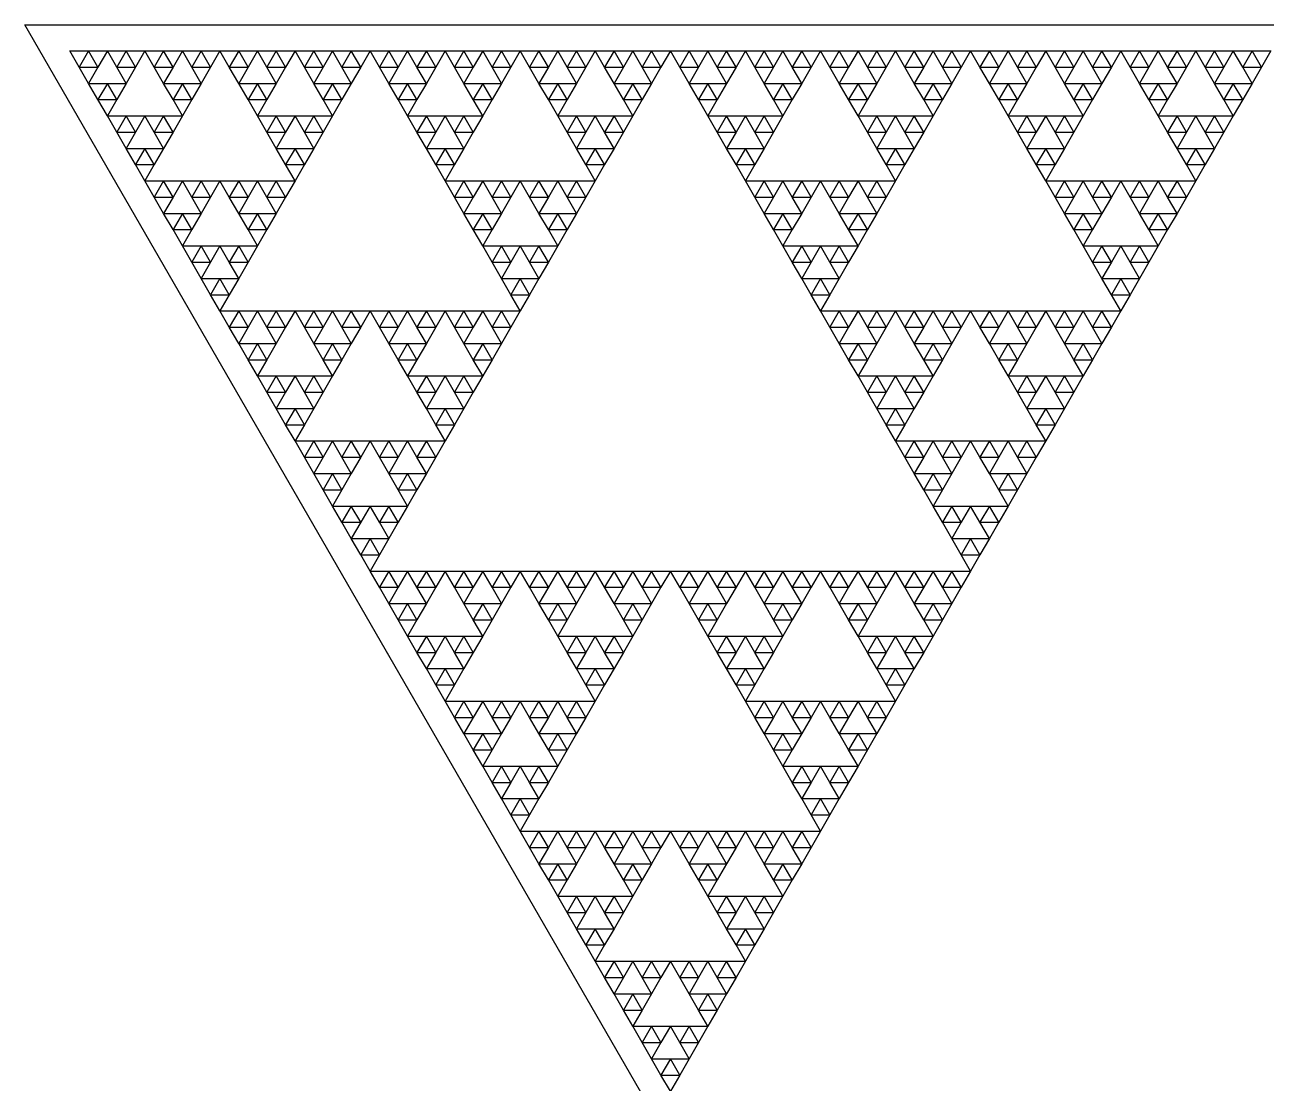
# Model space of a CAD drawing. Extents: x 0 to 1120, y 627 to 1597.
# Drawn here: x 0 to 143.4, y 1474.8 to 1597 of the extents above; entities that cross this region are included whole.
import ezdxf

# ---------------------------------------------------------------- set-up
doc = ezdxf.new("R2010")
doc.units = 0
doc.layers.get('0').update_dxf_attribs({"linetype": 'CONTINUOUS'})

msp = doc.modelspace()

# ---------------------------------------------------------------- linework, layer by layer
at = {"color": 1}
msp.add_lwpolyline([(0, 1597), (1120, 1597), (560, 627.052)], close=True, dxfattribs=at)
at = {"color": 3}
for points in [[(5.196, 1594), (7.363, 1594), (6.28, 1592.123)], [(7.363, 1594), (9.531, 1594), (8.447, 1592.123)], [(9.531, 1594), (11.698, 1594), (10.614, 1592.123)], [(11.698, 1594), (13.865, 1594), (12.781, 1592.123)], [(13.865, 1594), (16.032, 1594), (14.949, 1592.123)], [(16.032, 1594), (18.199, 1594), (17.116, 1592.123)], [(18.199, 1594), (20.367, 1594), (19.283, 1592.123)], [(20.367, 1594), (22.534, 1594), (21.45, 1592.123)], [(22.534, 1594), (24.701, 1594), (23.617, 1592.123)], [(24.701, 1594), (26.868, 1594), (25.785, 1592.123)], [(26.868, 1594), (29.035, 1594), (27.952, 1592.123)], [(29.035, 1594), (31.203, 1594), (30.119, 1592.123)], [(31.203, 1594), (33.37, 1594), (32.286, 1592.123)], [(33.37, 1594), (35.537, 1594), (34.453, 1592.123)], [(35.537, 1594), (37.704, 1594), (36.621, 1592.123)], [(37.704, 1594), (39.871, 1594), (38.788, 1592.123)], [(39.871, 1594), (42.039, 1594), (40.955, 1592.123)], [(42.039, 1594), (44.206, 1594), (43.122, 1592.123)], [(44.206, 1594), (46.373, 1594), (45.289, 1592.123)], [(46.373, 1594), (48.54, 1594), (47.457, 1592.123)], [(48.54, 1594), (50.707, 1594), (49.624, 1592.123)], [(50.707, 1594), (52.875, 1594), (51.791, 1592.123)], [(52.875, 1594), (55.042, 1594), (53.958, 1592.123)], [(55.042, 1594), (57.209, 1594), (56.125, 1592.123)], [(57.209, 1594), (59.376, 1594), (58.293, 1592.123)], [(59.376, 1594), (61.543, 1594), (60.46, 1592.123)], [(61.543, 1594), (63.711, 1594), (62.627, 1592.123)], [(63.711, 1594), (65.878, 1594), (64.794, 1592.123)], [(65.878, 1594), (68.045, 1594), (66.961, 1592.123)], [(68.045, 1594), (70.212, 1594), (69.129, 1592.123)], [(70.212, 1594), (72.379, 1594), (71.296, 1592.123)], [(72.379, 1594), (74.547, 1594), (73.463, 1592.123)], [(74.547, 1594), (76.714, 1594), (75.63, 1592.123)], [(76.714, 1594), (78.881, 1594), (77.797, 1592.123)], [(78.881, 1594), (81.048, 1594), (79.965, 1592.123)], [(81.048, 1594), (83.215, 1594), (82.132, 1592.123)], [(83.215, 1594), (85.383, 1594), (84.299, 1592.123)], [(85.383, 1594), (87.55, 1594), (86.466, 1592.123)], [(87.55, 1594), (89.717, 1594), (88.633, 1592.123)], [(89.717, 1594), (91.884, 1594), (90.801, 1592.123)], [(91.884, 1594), (94.051, 1594), (92.968, 1592.123)], [(94.051, 1594), (96.219, 1594), (95.135, 1592.123)], [(96.219, 1594), (98.386, 1594), (97.302, 1592.123)], [(98.386, 1594), (100.553, 1594), (99.469, 1592.123)], [(100.553, 1594), (102.72, 1594), (101.637, 1592.123)], [(102.72, 1594), (104.887, 1594), (103.804, 1592.123)], [(104.887, 1594), (107.055, 1594), (105.971, 1592.123)], [(107.055, 1594), (109.222, 1594), (108.138, 1592.123)], [(109.222, 1594), (111.389, 1594), (110.305, 1592.123)], [(111.389, 1594), (113.556, 1594), (112.473, 1592.123)], [(113.556, 1594), (115.723, 1594), (114.64, 1592.123)], [(115.723, 1594), (117.891, 1594), (116.807, 1592.123)], [(117.891, 1594), (120.058, 1594), (118.974, 1592.123)], [(120.058, 1594), (122.225, 1594), (121.141, 1592.123)], [(122.225, 1594), (124.392, 1594), (123.309, 1592.123)], [(124.392, 1594), (126.559, 1594), (125.476, 1592.123)], [(126.559, 1594), (128.727, 1594), (127.643, 1592.123)], [(128.727, 1594), (130.894, 1594), (129.81, 1592.123)], [(130.894, 1594), (133.061, 1594), (131.978, 1592.123)], [(133.061, 1594), (135.228, 1594), (134.145, 1592.123)], [(135.228, 1594), (137.396, 1594), (136.312, 1592.123)], [(137.396, 1594), (139.563, 1594), (138.479, 1592.123)], [(139.563, 1594), (141.73, 1594), (140.646, 1592.123)], [(141.73, 1594), (143.897, 1594), (142.814, 1592.123)], [(6.28, 1592.123), (8.447, 1592.123), (7.363, 1590.246)], [(10.614, 1592.123), (12.781, 1592.123), (11.698, 1590.246)], [(14.949, 1592.123), (17.116, 1592.123), (16.032, 1590.246)], [(19.283, 1592.123), (21.45, 1592.123), (20.367, 1590.246)], [(23.617, 1592.123), (25.785, 1592.123), (24.701, 1590.246)], [(27.952, 1592.123), (30.119, 1592.123), (29.035, 1590.246)], [(32.286, 1592.123), (34.453, 1592.123), (33.37, 1590.246)], [(36.621, 1592.123), (38.788, 1592.123), (37.704, 1590.246)], [(40.955, 1592.123), (43.122, 1592.123), (42.039, 1590.246)], [(45.289, 1592.123), (47.457, 1592.123), (46.373, 1590.246)], [(49.624, 1592.123), (51.791, 1592.123), (50.707, 1590.246)], [(53.958, 1592.123), (56.125, 1592.123), (55.042, 1590.246)], [(58.293, 1592.123), (60.46, 1592.123), (59.376, 1590.246)], [(62.627, 1592.123), (64.794, 1592.123), (63.711, 1590.246)], [(66.961, 1592.123), (69.129, 1592.123), (68.045, 1590.246)], [(71.296, 1592.123), (73.463, 1592.123), (72.379, 1590.246)], [(75.63, 1592.123), (77.797, 1592.123), (76.714, 1590.246)], [(79.965, 1592.123), (82.132, 1592.123), (81.048, 1590.246)], [(84.299, 1592.123), (86.466, 1592.123), (85.383, 1590.246)], [(88.633, 1592.123), (90.801, 1592.123), (89.717, 1590.246)], [(92.968, 1592.123), (95.135, 1592.123), (94.051, 1590.246)], [(97.302, 1592.123), (99.469, 1592.123), (98.386, 1590.246)], [(101.637, 1592.123), (103.804, 1592.123), (102.72, 1590.246)], [(105.971, 1592.123), (108.138, 1592.123), (107.055, 1590.246)], [(110.305, 1592.123), (112.473, 1592.123), (111.389, 1590.246)], [(114.64, 1592.123), (116.807, 1592.123), (115.723, 1590.246)], [(118.974, 1592.123), (121.141, 1592.123), (120.058, 1590.246)], [(123.309, 1592.123), (125.476, 1592.123), (124.392, 1590.246)], [(127.643, 1592.123), (129.81, 1592.123), (128.727, 1590.246)], [(131.978, 1592.123), (134.145, 1592.123), (133.061, 1590.246)], [(136.312, 1592.123), (138.479, 1592.123), (137.396, 1590.246)], [(140.646, 1592.123), (142.814, 1592.123), (141.73, 1590.246)], [(7.363, 1590.246), (9.531, 1590.246), (8.447, 1588.369)], [(9.531, 1590.246), (11.698, 1590.246), (10.614, 1588.369)], [(16.032, 1590.246), (18.199, 1590.246), (17.116, 1588.369)], [(18.199, 1590.246), (20.367, 1590.246), (19.283, 1588.369)], [(24.701, 1590.246), (26.868, 1590.246), (25.785, 1588.369)], [(26.868, 1590.246), (29.035, 1590.246), (27.952, 1588.369)], [(33.37, 1590.246), (35.537, 1590.246), (34.453, 1588.369)], [(35.537, 1590.246), (37.704, 1590.246), (36.621, 1588.369)], [(42.039, 1590.246), (44.206, 1590.246), (43.122, 1588.369)], [(44.206, 1590.246), (46.373, 1590.246), (45.289, 1588.369)], [(50.707, 1590.246), (52.875, 1590.246), (51.791, 1588.369)], [(52.875, 1590.246), (55.042, 1590.246), (53.958, 1588.369)], [(59.376, 1590.246), (61.543, 1590.246), (60.46, 1588.369)], [(61.543, 1590.246), (63.711, 1590.246), (62.627, 1588.369)], [(68.045, 1590.246), (70.212, 1590.246), (69.129, 1588.369)], [(70.212, 1590.246), (72.379, 1590.246), (71.296, 1588.369)], [(76.714, 1590.246), (78.881, 1590.246), (77.797, 1588.369)], [(78.881, 1590.246), (81.048, 1590.246), (79.965, 1588.369)], [(85.383, 1590.246), (87.55, 1590.246), (86.466, 1588.369)], [(87.55, 1590.246), (89.717, 1590.246), (88.633, 1588.369)], [(94.051, 1590.246), (96.219, 1590.246), (95.135, 1588.369)], [(96.219, 1590.246), (98.386, 1590.246), (97.302, 1588.369)], [(102.72, 1590.246), (104.887, 1590.246), (103.804, 1588.369)], [(104.887, 1590.246), (107.055, 1590.246), (105.971, 1588.369)], [(111.389, 1590.246), (113.556, 1590.246), (112.473, 1588.369)], [(113.556, 1590.246), (115.723, 1590.246), (114.64, 1588.369)], [(120.058, 1590.246), (122.225, 1590.246), (121.141, 1588.369)], [(122.225, 1590.246), (124.392, 1590.246), (123.309, 1588.369)], [(128.727, 1590.246), (130.894, 1590.246), (129.81, 1588.369)], [(130.894, 1590.246), (133.061, 1590.246), (131.978, 1588.369)], [(137.396, 1590.246), (139.563, 1590.246), (138.479, 1588.369)], [(139.563, 1590.246), (141.73, 1590.246), (140.646, 1588.369)], [(8.447, 1588.369), (10.614, 1588.369), (9.531, 1586.493)], [(17.116, 1588.369), (19.283, 1588.369), (18.199, 1586.493)], [(25.785, 1588.369), (27.952, 1588.369), (26.868, 1586.493)], [(34.453, 1588.369), (36.621, 1588.369), (35.537, 1586.493)], [(43.122, 1588.369), (45.289, 1588.369), (44.206, 1586.493)], [(51.791, 1588.369), (53.958, 1588.369), (52.875, 1586.493)], [(60.46, 1588.369), (62.627, 1588.369), (61.543, 1586.493)], [(69.129, 1588.369), (71.296, 1588.369), (70.212, 1586.493)], [(77.797, 1588.369), (79.965, 1588.369), (78.881, 1586.493)], [(86.466, 1588.369), (88.633, 1588.369), (87.55, 1586.493)], [(95.135, 1588.369), (97.302, 1588.369), (96.219, 1586.493)], [(103.804, 1588.369), (105.971, 1588.369), (104.887, 1586.493)], [(112.473, 1588.369), (114.64, 1588.369), (113.556, 1586.493)], [(121.141, 1588.369), (123.309, 1588.369), (122.225, 1586.493)], [(129.81, 1588.369), (131.978, 1588.369), (130.894, 1586.493)], [(138.479, 1588.369), (140.646, 1588.369), (139.563, 1586.493)], [(9.531, 1586.493), (11.698, 1586.493), (10.614, 1584.616)], [(11.698, 1586.493), (13.865, 1586.493), (12.781, 1584.616)], [(13.865, 1586.493), (16.032, 1586.493), (14.949, 1584.616)], [(16.032, 1586.493), (18.199, 1586.493), (17.116, 1584.616)], [(26.868, 1586.493), (29.035, 1586.493), (27.952, 1584.616)], [(29.035, 1586.493), (31.203, 1586.493), (30.119, 1584.616)], [(31.203, 1586.493), (33.37, 1586.493), (32.286, 1584.616)], [(33.37, 1586.493), (35.537, 1586.493), (34.453, 1584.616)], [(44.206, 1586.493), (46.373, 1586.493), (45.289, 1584.616)], [(46.373, 1586.493), (48.54, 1586.493), (47.457, 1584.616)], [(48.54, 1586.493), (50.707, 1586.493), (49.624, 1584.616)], [(50.707, 1586.493), (52.875, 1586.493), (51.791, 1584.616)], [(61.543, 1586.493), (63.711, 1586.493), (62.627, 1584.616)], [(63.711, 1586.493), (65.878, 1586.493), (64.794, 1584.616)], [(65.878, 1586.493), (68.045, 1586.493), (66.961, 1584.616)], [(68.045, 1586.493), (70.212, 1586.493), (69.129, 1584.616)], [(78.881, 1586.493), (81.048, 1586.493), (79.965, 1584.616)], [(81.048, 1586.493), (83.215, 1586.493), (82.132, 1584.616)], [(83.215, 1586.493), (85.383, 1586.493), (84.299, 1584.616)], [(85.383, 1586.493), (87.55, 1586.493), (86.466, 1584.616)], [(96.219, 1586.493), (98.386, 1586.493), (97.302, 1584.616)], [(98.386, 1586.493), (100.553, 1586.493), (99.469, 1584.616)], [(100.553, 1586.493), (102.72, 1586.493), (101.637, 1584.616)], [(102.72, 1586.493), (104.887, 1586.493), (103.804, 1584.616)], [(113.556, 1586.493), (115.723, 1586.493), (114.64, 1584.616)], [(115.723, 1586.493), (117.891, 1586.493), (116.807, 1584.616)], [(117.891, 1586.493), (120.058, 1586.493), (118.974, 1584.616)], [(120.058, 1586.493), (122.225, 1586.493), (121.141, 1584.616)], [(130.894, 1586.493), (133.061, 1586.493), (131.978, 1584.616)], [(133.061, 1586.493), (135.228, 1586.493), (134.145, 1584.616)], [(135.228, 1586.493), (137.396, 1586.493), (136.312, 1584.616)], [(137.396, 1586.493), (139.563, 1586.493), (138.479, 1584.616)], [(10.614, 1584.616), (12.781, 1584.616), (11.698, 1582.739)], [(14.949, 1584.616), (17.116, 1584.616), (16.032, 1582.739)], [(27.952, 1584.616), (30.119, 1584.616), (29.035, 1582.739)], [(32.286, 1584.616), (34.453, 1584.616), (33.37, 1582.739)], [(45.289, 1584.616), (47.457, 1584.616), (46.373, 1582.739)], [(49.624, 1584.616), (51.791, 1584.616), (50.707, 1582.739)], [(62.627, 1584.616), (64.794, 1584.616), (63.711, 1582.739)], [(66.961, 1584.616), (69.129, 1584.616), (68.045, 1582.739)], [(79.965, 1584.616), (82.132, 1584.616), (81.048, 1582.739)], [(84.299, 1584.616), (86.466, 1584.616), (85.383, 1582.739)], [(97.302, 1584.616), (99.469, 1584.616), (98.386, 1582.739)], [(101.637, 1584.616), (103.804, 1584.616), (102.72, 1582.739)], [(114.64, 1584.616), (116.807, 1584.616), (115.723, 1582.739)], [(118.974, 1584.616), (121.141, 1584.616), (120.058, 1582.739)], [(131.978, 1584.616), (134.145, 1584.616), (133.061, 1582.739)], [(136.312, 1584.616), (138.479, 1584.616), (137.396, 1582.739)], [(11.698, 1582.739), (13.865, 1582.739), (12.781, 1580.862)], [(13.865, 1582.739), (16.032, 1582.739), (14.949, 1580.862)], [(29.035, 1582.739), (31.203, 1582.739), (30.119, 1580.862)], [(31.203, 1582.739), (33.37, 1582.739), (32.286, 1580.862)], [(46.373, 1582.739), (48.54, 1582.739), (47.457, 1580.862)], [(48.54, 1582.739), (50.707, 1582.739), (49.624, 1580.862)], [(63.711, 1582.739), (65.878, 1582.739), (64.794, 1580.862)], [(65.878, 1582.739), (68.045, 1582.739), (66.961, 1580.862)], [(81.048, 1582.739), (83.215, 1582.739), (82.132, 1580.862)], [(83.215, 1582.739), (85.383, 1582.739), (84.299, 1580.862)], [(98.386, 1582.739), (100.553, 1582.739), (99.469, 1580.862)], [(100.553, 1582.739), (102.72, 1582.739), (101.637, 1580.862)], [(115.723, 1582.739), (117.891, 1582.739), (116.807, 1580.862)], [(117.891, 1582.739), (120.058, 1582.739), (118.974, 1580.862)], [(133.061, 1582.739), (135.228, 1582.739), (134.145, 1580.862)], [(135.228, 1582.739), (137.396, 1582.739), (136.312, 1580.862)], [(12.781, 1580.862), (14.949, 1580.862), (13.865, 1578.985)], [(30.119, 1580.862), (32.286, 1580.862), (31.203, 1578.985)], [(47.457, 1580.862), (49.624, 1580.862), (48.54, 1578.985)], [(64.794, 1580.862), (66.961, 1580.862), (65.878, 1578.985)], [(82.132, 1580.862), (84.299, 1580.862), (83.215, 1578.985)], [(99.469, 1580.862), (101.637, 1580.862), (100.553, 1578.985)], [(116.807, 1580.862), (118.974, 1580.862), (117.891, 1578.985)], [(134.145, 1580.862), (136.312, 1580.862), (135.228, 1578.985)], [(13.865, 1578.985), (16.032, 1578.985), (14.949, 1577.108)], [(16.032, 1578.985), (18.199, 1578.985), (17.116, 1577.108)], [(18.199, 1578.985), (20.367, 1578.985), (19.283, 1577.108)], [(20.367, 1578.985), (22.534, 1578.985), (21.45, 1577.108)], [(22.534, 1578.985), (24.701, 1578.985), (23.617, 1577.108)], [(24.701, 1578.985), (26.868, 1578.985), (25.785, 1577.108)], [(26.868, 1578.985), (29.035, 1578.985), (27.952, 1577.108)], [(29.035, 1578.985), (31.203, 1578.985), (30.119, 1577.108)], [(48.54, 1578.985), (50.707, 1578.985), (49.624, 1577.108)], [(50.707, 1578.985), (52.875, 1578.985), (51.791, 1577.108)], [(52.875, 1578.985), (55.042, 1578.985), (53.958, 1577.108)], [(55.042, 1578.985), (57.209, 1578.985), (56.125, 1577.108)], [(57.209, 1578.985), (59.376, 1578.985), (58.293, 1577.108)], [(59.376, 1578.985), (61.543, 1578.985), (60.46, 1577.108)], [(61.543, 1578.985), (63.711, 1578.985), (62.627, 1577.108)], [(63.711, 1578.985), (65.878, 1578.985), (64.794, 1577.108)], [(83.215, 1578.985), (85.383, 1578.985), (84.299, 1577.108)], [(85.383, 1578.985), (87.55, 1578.985), (86.466, 1577.108)], [(87.55, 1578.985), (89.717, 1578.985), (88.633, 1577.108)], [(89.717, 1578.985), (91.884, 1578.985), (90.801, 1577.108)], [(91.884, 1578.985), (94.051, 1578.985), (92.968, 1577.108)], [(94.051, 1578.985), (96.219, 1578.985), (95.135, 1577.108)], [(96.219, 1578.985), (98.386, 1578.985), (97.302, 1577.108)], [(98.386, 1578.985), (100.553, 1578.985), (99.469, 1577.108)], [(117.891, 1578.985), (120.058, 1578.985), (118.974, 1577.108)], [(120.058, 1578.985), (122.225, 1578.985), (121.141, 1577.108)], [(122.225, 1578.985), (124.392, 1578.985), (123.309, 1577.108)], [(124.392, 1578.985), (126.559, 1578.985), (125.476, 1577.108)], [(126.559, 1578.985), (128.727, 1578.985), (127.643, 1577.108)], [(128.727, 1578.985), (130.894, 1578.985), (129.81, 1577.108)], [(130.894, 1578.985), (133.061, 1578.985), (131.978, 1577.108)], [(133.061, 1578.985), (135.228, 1578.985), (134.145, 1577.108)], [(14.949, 1577.108), (17.116, 1577.108), (16.032, 1575.231)], [(19.283, 1577.108), (21.45, 1577.108), (20.367, 1575.231)], [(23.617, 1577.108), (25.785, 1577.108), (24.701, 1575.231)], [(27.952, 1577.108), (30.119, 1577.108), (29.035, 1575.231)], [(49.624, 1577.108), (51.791, 1577.108), (50.707, 1575.231)], [(53.958, 1577.108), (56.125, 1577.108), (55.042, 1575.231)], [(58.293, 1577.108), (60.46, 1577.108), (59.376, 1575.231)], [(62.627, 1577.108), (64.794, 1577.108), (63.711, 1575.231)], [(84.299, 1577.108), (86.466, 1577.108), (85.383, 1575.231)], [(88.633, 1577.108), (90.801, 1577.108), (89.717, 1575.231)], [(92.968, 1577.108), (95.135, 1577.108), (94.051, 1575.231)], [(97.302, 1577.108), (99.469, 1577.108), (98.386, 1575.231)], [(118.974, 1577.108), (121.141, 1577.108), (120.058, 1575.231)], [(123.309, 1577.108), (125.476, 1577.108), (124.392, 1575.231)], [(127.643, 1577.108), (129.81, 1577.108), (128.727, 1575.231)], [(131.978, 1577.108), (134.145, 1577.108), (133.061, 1575.231)], [(16.032, 1575.231), (18.199, 1575.231), (17.116, 1573.355)], [(18.199, 1575.231), (20.367, 1575.231), (19.283, 1573.355)], [(24.701, 1575.231), (26.868, 1575.231), (25.785, 1573.355)], [(26.868, 1575.231), (29.035, 1575.231), (27.952, 1573.355)], [(50.707, 1575.231), (52.875, 1575.231), (51.791, 1573.355)], [(52.875, 1575.231), (55.042, 1575.231), (53.958, 1573.355)], [(59.376, 1575.231), (61.543, 1575.231), (60.46, 1573.355)], [(61.543, 1575.231), (63.711, 1575.231), (62.627, 1573.355)], [(85.383, 1575.231), (87.55, 1575.231), (86.466, 1573.355)], [(87.55, 1575.231), (89.717, 1575.231), (88.633, 1573.355)], [(94.051, 1575.231), (96.219, 1575.231), (95.135, 1573.355)], [(96.219, 1575.231), (98.386, 1575.231), (97.302, 1573.355)], [(120.058, 1575.231), (122.225, 1575.231), (121.141, 1573.355)], [(122.225, 1575.231), (124.392, 1575.231), (123.309, 1573.355)], [(128.727, 1575.231), (130.894, 1575.231), (129.81, 1573.355)], [(130.894, 1575.231), (133.061, 1575.231), (131.978, 1573.355)], [(17.116, 1573.355), (19.283, 1573.355), (18.199, 1571.478)], [(25.785, 1573.355), (27.952, 1573.355), (26.868, 1571.478)], [(51.791, 1573.355), (53.958, 1573.355), (52.875, 1571.478)], [(60.46, 1573.355), (62.627, 1573.355), (61.543, 1571.478)], [(86.466, 1573.355), (88.633, 1573.355), (87.55, 1571.478)], [(95.135, 1573.355), (97.302, 1573.355), (96.219, 1571.478)], [(121.141, 1573.355), (123.309, 1573.355), (122.225, 1571.478)], [(129.81, 1573.355), (131.978, 1573.355), (130.894, 1571.478)], [(18.199, 1571.478), (20.367, 1571.478), (19.283, 1569.601)], [(20.367, 1571.478), (22.534, 1571.478), (21.45, 1569.601)], [(22.534, 1571.478), (24.701, 1571.478), (23.617, 1569.601)], [(24.701, 1571.478), (26.868, 1571.478), (25.785, 1569.601)], [(52.875, 1571.478), (55.042, 1571.478), (53.958, 1569.601)], [(55.042, 1571.478), (57.209, 1571.478), (56.125, 1569.601)], [(57.209, 1571.478), (59.376, 1571.478), (58.293, 1569.601)], [(59.376, 1571.478), (61.543, 1571.478), (60.46, 1569.601)], [(87.55, 1571.478), (89.717, 1571.478), (88.633, 1569.601)], [(89.717, 1571.478), (91.884, 1571.478), (90.801, 1569.601)], [(91.884, 1571.478), (94.051, 1571.478), (92.968, 1569.601)], [(94.051, 1571.478), (96.219, 1571.478), (95.135, 1569.601)], [(122.225, 1571.478), (124.392, 1571.478), (123.309, 1569.601)], [(124.392, 1571.478), (126.559, 1571.478), (125.476, 1569.601)], [(126.559, 1571.478), (128.727, 1571.478), (127.643, 1569.601)], [(128.727, 1571.478), (130.894, 1571.478), (129.81, 1569.601)], [(19.283, 1569.601), (21.45, 1569.601), (20.367, 1567.724)], [(23.617, 1569.601), (25.785, 1569.601), (24.701, 1567.724)], [(53.958, 1569.601), (56.125, 1569.601), (55.042, 1567.724)], [(58.293, 1569.601), (60.46, 1569.601), (59.376, 1567.724)], [(88.633, 1569.601), (90.801, 1569.601), (89.717, 1567.724)], [(92.968, 1569.601), (95.135, 1569.601), (94.051, 1567.724)], [(123.309, 1569.601), (125.476, 1569.601), (124.392, 1567.724)], [(127.643, 1569.601), (129.81, 1569.601), (128.727, 1567.724)], [(20.367, 1567.724), (22.534, 1567.724), (21.45, 1565.847)], [(22.534, 1567.724), (24.701, 1567.724), (23.617, 1565.847)], [(55.042, 1567.724), (57.209, 1567.724), (56.125, 1565.847)], [(57.209, 1567.724), (59.376, 1567.724), (58.293, 1565.847)], [(89.717, 1567.724), (91.884, 1567.724), (90.801, 1565.847)], [(91.884, 1567.724), (94.051, 1567.724), (92.968, 1565.847)], [(124.392, 1567.724), (126.559, 1567.724), (125.476, 1565.847)], [(126.559, 1567.724), (128.727, 1567.724), (127.643, 1565.847)], [(21.45, 1565.847), (23.617, 1565.847), (22.534, 1563.97)], [(56.125, 1565.847), (58.293, 1565.847), (57.209, 1563.97)], [(90.801, 1565.847), (92.968, 1565.847), (91.884, 1563.97)], [(125.476, 1565.847), (127.643, 1565.847), (126.559, 1563.97)], [(22.534, 1563.97), (24.701, 1563.97), (23.617, 1562.094)], [(24.701, 1563.97), (26.868, 1563.97), (25.785, 1562.094)], [(26.868, 1563.97), (29.035, 1563.97), (27.952, 1562.094)], [(29.035, 1563.97), (31.203, 1563.97), (30.119, 1562.094)], [(31.203, 1563.97), (33.37, 1563.97), (32.286, 1562.094)], [(33.37, 1563.97), (35.537, 1563.97), (34.453, 1562.094)], [(35.537, 1563.97), (37.704, 1563.97), (36.621, 1562.094)], [(37.704, 1563.97), (39.871, 1563.97), (38.788, 1562.094)], [(39.871, 1563.97), (42.039, 1563.97), (40.955, 1562.094)], [(42.039, 1563.97), (44.206, 1563.97), (43.122, 1562.094)], [(44.206, 1563.97), (46.373, 1563.97), (45.289, 1562.094)], [(46.373, 1563.97), (48.54, 1563.97), (47.457, 1562.094)], [(48.54, 1563.97), (50.707, 1563.97), (49.624, 1562.094)], [(50.707, 1563.97), (52.875, 1563.97), (51.791, 1562.094)], [(52.875, 1563.97), (55.042, 1563.97), (53.958, 1562.094)], [(55.042, 1563.97), (57.209, 1563.97), (56.125, 1562.094)], [(91.884, 1563.97), (94.051, 1563.97), (92.968, 1562.094)], [(94.051, 1563.97), (96.219, 1563.97), (95.135, 1562.094)], [(96.219, 1563.97), (98.386, 1563.97), (97.302, 1562.094)], [(98.386, 1563.97), (100.553, 1563.97), (99.469, 1562.094)], [(100.553, 1563.97), (102.72, 1563.97), (101.637, 1562.094)], [(102.72, 1563.97), (104.887, 1563.97), (103.804, 1562.094)], [(104.887, 1563.97), (107.055, 1563.97), (105.971, 1562.094)], [(107.055, 1563.97), (109.222, 1563.97), (108.138, 1562.094)], [(109.222, 1563.97), (111.389, 1563.97), (110.305, 1562.094)], [(111.389, 1563.97), (113.556, 1563.97), (112.473, 1562.094)], [(113.556, 1563.97), (115.723, 1563.97), (114.64, 1562.094)], [(115.723, 1563.97), (117.891, 1563.97), (116.807, 1562.094)], [(117.891, 1563.97), (120.058, 1563.97), (118.974, 1562.094)], [(120.058, 1563.97), (122.225, 1563.97), (121.141, 1562.094)], [(122.225, 1563.97), (124.392, 1563.97), (123.309, 1562.094)], [(124.392, 1563.97), (126.559, 1563.97), (125.476, 1562.094)], [(23.617, 1562.094), (25.785, 1562.094), (24.701, 1560.217)], [(27.952, 1562.094), (30.119, 1562.094), (29.035, 1560.217)], [(32.286, 1562.094), (34.453, 1562.094), (33.37, 1560.217)], [(36.621, 1562.094), (38.788, 1562.094), (37.704, 1560.217)], [(40.955, 1562.094), (43.122, 1562.094), (42.039, 1560.217)], [(45.289, 1562.094), (47.457, 1562.094), (46.373, 1560.217)], [(49.624, 1562.094), (51.791, 1562.094), (50.707, 1560.217)], [(53.958, 1562.094), (56.125, 1562.094), (55.042, 1560.217)], [(92.968, 1562.094), (95.135, 1562.094), (94.051, 1560.217)], [(97.302, 1562.094), (99.469, 1562.094), (98.386, 1560.217)], [(101.637, 1562.094), (103.804, 1562.094), (102.72, 1560.217)], [(105.971, 1562.094), (108.138, 1562.094), (107.055, 1560.217)], [(110.305, 1562.094), (112.473, 1562.094), (111.389, 1560.217)], [(114.64, 1562.094), (116.807, 1562.094), (115.723, 1560.217)], [(118.974, 1562.094), (121.141, 1562.094), (120.058, 1560.217)], [(123.309, 1562.094), (125.476, 1562.094), (124.392, 1560.217)], [(24.701, 1560.217), (26.868, 1560.217), (25.785, 1558.34)], [(26.868, 1560.217), (29.035, 1560.217), (27.952, 1558.34)], [(33.37, 1560.217), (35.537, 1560.217), (34.453, 1558.34)], [(35.537, 1560.217), (37.704, 1560.217), (36.621, 1558.34)], [(42.039, 1560.217), (44.206, 1560.217), (43.122, 1558.34)], [(44.206, 1560.217), (46.373, 1560.217), (45.289, 1558.34)], [(50.707, 1560.217), (52.875, 1560.217), (51.791, 1558.34)], [(52.875, 1560.217), (55.042, 1560.217), (53.958, 1558.34)], [(94.051, 1560.217), (96.219, 1560.217), (95.135, 1558.34)], [(96.219, 1560.217), (98.386, 1560.217), (97.302, 1558.34)], [(102.72, 1560.217), (104.887, 1560.217), (103.804, 1558.34)], [(104.887, 1560.217), (107.055, 1560.217), (105.971, 1558.34)], [(111.389, 1560.217), (113.556, 1560.217), (112.473, 1558.34)], [(113.556, 1560.217), (115.723, 1560.217), (114.64, 1558.34)], [(120.058, 1560.217), (122.225, 1560.217), (121.141, 1558.34)], [(122.225, 1560.217), (124.392, 1560.217), (123.309, 1558.34)], [(25.785, 1558.34), (27.952, 1558.34), (26.868, 1556.463)], [(34.453, 1558.34), (36.621, 1558.34), (35.537, 1556.463)], [(43.122, 1558.34), (45.289, 1558.34), (44.206, 1556.463)], [(51.791, 1558.34), (53.958, 1558.34), (52.875, 1556.463)], [(95.135, 1558.34), (97.302, 1558.34), (96.219, 1556.463)], [(103.804, 1558.34), (105.971, 1558.34), (104.887, 1556.463)], [(112.473, 1558.34), (114.64, 1558.34), (113.556, 1556.463)], [(121.141, 1558.34), (123.309, 1558.34), (122.225, 1556.463)], [(26.868, 1556.463), (29.035, 1556.463), (27.952, 1554.586)], [(29.035, 1556.463), (31.203, 1556.463), (30.119, 1554.586)], [(31.203, 1556.463), (33.37, 1556.463), (32.286, 1554.586)], [(33.37, 1556.463), (35.537, 1556.463), (34.453, 1554.586)], [(44.206, 1556.463), (46.373, 1556.463), (45.289, 1554.586)], [(46.373, 1556.463), (48.54, 1556.463), (47.457, 1554.586)], [(48.54, 1556.463), (50.707, 1556.463), (49.624, 1554.586)], [(50.707, 1556.463), (52.875, 1556.463), (51.791, 1554.586)], [(96.219, 1556.463), (98.386, 1556.463), (97.302, 1554.586)], [(98.386, 1556.463), (100.553, 1556.463), (99.469, 1554.586)], [(100.553, 1556.463), (102.72, 1556.463), (101.637, 1554.586)], [(102.72, 1556.463), (104.887, 1556.463), (103.804, 1554.586)], [(113.556, 1556.463), (115.723, 1556.463), (114.64, 1554.586)], [(115.723, 1556.463), (117.891, 1556.463), (116.807, 1554.586)], [(117.891, 1556.463), (120.058, 1556.463), (118.974, 1554.586)], [(120.058, 1556.463), (122.225, 1556.463), (121.141, 1554.586)], [(27.952, 1554.586), (30.119, 1554.586), (29.035, 1552.709)], [(32.286, 1554.586), (34.453, 1554.586), (33.37, 1552.709)], [(45.289, 1554.586), (47.457, 1554.586), (46.373, 1552.709)], [(49.624, 1554.586), (51.791, 1554.586), (50.707, 1552.709)], [(97.302, 1554.586), (99.469, 1554.586), (98.386, 1552.709)], [(101.637, 1554.586), (103.804, 1554.586), (102.72, 1552.709)], [(114.64, 1554.586), (116.807, 1554.586), (115.723, 1552.709)], [(118.974, 1554.586), (121.141, 1554.586), (120.058, 1552.709)], [(29.035, 1552.709), (31.203, 1552.709), (30.119, 1550.832)], [(31.203, 1552.709), (33.37, 1552.709), (32.286, 1550.832)], [(46.373, 1552.709), (48.54, 1552.709), (47.457, 1550.832)], [(48.54, 1552.709), (50.707, 1552.709), (49.624, 1550.832)], [(98.386, 1552.709), (100.553, 1552.709), (99.469, 1550.832)], [(100.553, 1552.709), (102.72, 1552.709), (101.637, 1550.832)], [(115.723, 1552.709), (117.891, 1552.709), (116.807, 1550.832)], [(117.891, 1552.709), (120.058, 1552.709), (118.974, 1550.832)], [(30.119, 1550.832), (32.286, 1550.832), (31.203, 1548.956)], [(47.457, 1550.832), (49.624, 1550.832), (48.54, 1548.956)], [(99.469, 1550.832), (101.637, 1550.832), (100.553, 1548.956)], [(116.807, 1550.832), (118.974, 1550.832), (117.891, 1548.956)], [(31.203, 1548.956), (33.37, 1548.956), (32.286, 1547.079)], [(33.37, 1548.956), (35.537, 1548.956), (34.453, 1547.079)], [(35.537, 1548.956), (37.704, 1548.956), (36.621, 1547.079)], [(37.704, 1548.956), (39.871, 1548.956), (38.788, 1547.079)], [(39.871, 1548.956), (42.039, 1548.956), (40.955, 1547.079)], [(42.039, 1548.956), (44.206, 1548.956), (43.122, 1547.079)], [(44.206, 1548.956), (46.373, 1548.956), (45.289, 1547.079)], [(46.373, 1548.956), (48.54, 1548.956), (47.457, 1547.079)], [(100.553, 1548.956), (102.72, 1548.956), (101.637, 1547.079)], [(102.72, 1548.956), (104.887, 1548.956), (103.804, 1547.079)], [(104.887, 1548.956), (107.055, 1548.956), (105.971, 1547.079)], [(107.055, 1548.956), (109.222, 1548.956), (108.138, 1547.079)], [(109.222, 1548.956), (111.389, 1548.956), (110.305, 1547.079)], [(111.389, 1548.956), (113.556, 1548.956), (112.473, 1547.079)], [(113.556, 1548.956), (115.723, 1548.956), (114.64, 1547.079)], [(115.723, 1548.956), (117.891, 1548.956), (116.807, 1547.079)], [(32.286, 1547.079), (34.453, 1547.079), (33.37, 1545.202)], [(36.621, 1547.079), (38.788, 1547.079), (37.704, 1545.202)], [(40.955, 1547.079), (43.122, 1547.079), (42.039, 1545.202)], [(45.289, 1547.079), (47.457, 1547.079), (46.373, 1545.202)], [(101.637, 1547.079), (103.804, 1547.079), (102.72, 1545.202)], [(105.971, 1547.079), (108.138, 1547.079), (107.055, 1545.202)], [(110.305, 1547.079), (112.473, 1547.079), (111.389, 1545.202)], [(114.64, 1547.079), (116.807, 1547.079), (115.723, 1545.202)], [(33.37, 1545.202), (35.537, 1545.202), (34.453, 1543.325)], [(35.537, 1545.202), (37.704, 1545.202), (36.621, 1543.325)], [(42.039, 1545.202), (44.206, 1545.202), (43.122, 1543.325)], [(44.206, 1545.202), (46.373, 1545.202), (45.289, 1543.325)], [(102.72, 1545.202), (104.887, 1545.202), (103.804, 1543.325)], [(104.887, 1545.202), (107.055, 1545.202), (105.971, 1543.325)], [(111.389, 1545.202), (113.556, 1545.202), (112.473, 1543.325)], [(113.556, 1545.202), (115.723, 1545.202), (114.64, 1543.325)], [(34.453, 1543.325), (36.621, 1543.325), (35.537, 1541.448)], [(43.122, 1543.325), (45.289, 1543.325), (44.206, 1541.448)], [(103.804, 1543.325), (105.971, 1543.325), (104.887, 1541.448)], [(112.473, 1543.325), (114.64, 1543.325), (113.556, 1541.448)], [(35.537, 1541.448), (37.704, 1541.448), (36.621, 1539.571)], [(37.704, 1541.448), (39.871, 1541.448), (38.788, 1539.571)], [(39.871, 1541.448), (42.039, 1541.448), (40.955, 1539.571)], [(42.039, 1541.448), (44.206, 1541.448), (43.122, 1539.571)], [(104.887, 1541.448), (107.055, 1541.448), (105.971, 1539.571)], [(107.055, 1541.448), (109.222, 1541.448), (108.138, 1539.571)], [(109.222, 1541.448), (111.389, 1541.448), (110.305, 1539.571)], [(111.389, 1541.448), (113.556, 1541.448), (112.473, 1539.571)], [(36.621, 1539.571), (38.788, 1539.571), (37.704, 1537.694)], [(40.955, 1539.571), (43.122, 1539.571), (42.039, 1537.694)], [(105.971, 1539.571), (108.138, 1539.571), (107.055, 1537.694)], [(110.305, 1539.571), (112.473, 1539.571), (111.389, 1537.694)], [(37.704, 1537.694), (39.871, 1537.694), (38.788, 1535.818)], [(39.871, 1537.694), (42.039, 1537.694), (40.955, 1535.818)], [(107.055, 1537.694), (109.222, 1537.694), (108.138, 1535.818)], [(109.222, 1537.694), (111.389, 1537.694), (110.305, 1535.818)], [(38.788, 1535.818), (40.955, 1535.818), (39.871, 1533.941)], [(108.138, 1535.818), (110.305, 1535.818), (109.222, 1533.941)], [(39.871, 1533.941), (42.039, 1533.941), (40.955, 1532.064)], [(42.039, 1533.941), (44.206, 1533.941), (43.122, 1532.064)], [(44.206, 1533.941), (46.373, 1533.941), (45.289, 1532.064)], [(46.373, 1533.941), (48.54, 1533.941), (47.457, 1532.064)], [(48.54, 1533.941), (50.707, 1533.941), (49.624, 1532.064)], [(50.707, 1533.941), (52.875, 1533.941), (51.791, 1532.064)], [(52.875, 1533.941), (55.042, 1533.941), (53.958, 1532.064)], [(55.042, 1533.941), (57.209, 1533.941), (56.125, 1532.064)], [(57.209, 1533.941), (59.376, 1533.941), (58.293, 1532.064)], [(59.376, 1533.941), (61.543, 1533.941), (60.46, 1532.064)], [(61.543, 1533.941), (63.711, 1533.941), (62.627, 1532.064)], [(63.711, 1533.941), (65.878, 1533.941), (64.794, 1532.064)], [(65.878, 1533.941), (68.045, 1533.941), (66.961, 1532.064)], [(68.045, 1533.941), (70.212, 1533.941), (69.129, 1532.064)], [(70.212, 1533.941), (72.379, 1533.941), (71.296, 1532.064)], [(72.379, 1533.941), (74.547, 1533.941), (73.463, 1532.064)], [(74.547, 1533.941), (76.714, 1533.941), (75.63, 1532.064)], [(76.714, 1533.941), (78.881, 1533.941), (77.797, 1532.064)], [(78.881, 1533.941), (81.048, 1533.941), (79.965, 1532.064)], [(81.048, 1533.941), (83.215, 1533.941), (82.132, 1532.064)], [(83.215, 1533.941), (85.383, 1533.941), (84.299, 1532.064)], [(85.383, 1533.941), (87.55, 1533.941), (86.466, 1532.064)], [(87.55, 1533.941), (89.717, 1533.941), (88.633, 1532.064)], [(89.717, 1533.941), (91.884, 1533.941), (90.801, 1532.064)], [(91.884, 1533.941), (94.051, 1533.941), (92.968, 1532.064)], [(94.051, 1533.941), (96.219, 1533.941), (95.135, 1532.064)], [(96.219, 1533.941), (98.386, 1533.941), (97.302, 1532.064)], [(98.386, 1533.941), (100.553, 1533.941), (99.469, 1532.064)], [(100.553, 1533.941), (102.72, 1533.941), (101.637, 1532.064)], [(102.72, 1533.941), (104.887, 1533.941), (103.804, 1532.064)], [(104.887, 1533.941), (107.055, 1533.941), (105.971, 1532.064)], [(107.055, 1533.941), (109.222, 1533.941), (108.138, 1532.064)], [(40.955, 1532.064), (43.122, 1532.064), (42.039, 1530.187)], [(45.289, 1532.064), (47.457, 1532.064), (46.373, 1530.187)], [(49.624, 1532.064), (51.791, 1532.064), (50.707, 1530.187)], [(53.958, 1532.064), (56.125, 1532.064), (55.042, 1530.187)], [(58.293, 1532.064), (60.46, 1532.064), (59.376, 1530.187)], [(62.627, 1532.064), (64.794, 1532.064), (63.711, 1530.187)], [(66.961, 1532.064), (69.129, 1532.064), (68.045, 1530.187)], [(71.296, 1532.064), (73.463, 1532.064), (72.379, 1530.187)], [(75.63, 1532.064), (77.797, 1532.064), (76.714, 1530.187)], [(79.965, 1532.064), (82.132, 1532.064), (81.048, 1530.187)], [(84.299, 1532.064), (86.466, 1532.064), (85.383, 1530.187)], [(88.633, 1532.064), (90.801, 1532.064), (89.717, 1530.187)], [(92.968, 1532.064), (95.135, 1532.064), (94.051, 1530.187)], [(97.302, 1532.064), (99.469, 1532.064), (98.386, 1530.187)], [(101.637, 1532.064), (103.804, 1532.064), (102.72, 1530.187)], [(105.971, 1532.064), (108.138, 1532.064), (107.055, 1530.187)], [(42.039, 1530.187), (44.206, 1530.187), (43.122, 1528.31)], [(44.206, 1530.187), (46.373, 1530.187), (45.289, 1528.31)], [(50.707, 1530.187), (52.875, 1530.187), (51.791, 1528.31)], [(52.875, 1530.187), (55.042, 1530.187), (53.958, 1528.31)], [(59.376, 1530.187), (61.543, 1530.187), (60.46, 1528.31)], [(61.543, 1530.187), (63.711, 1530.187), (62.627, 1528.31)], [(68.045, 1530.187), (70.212, 1530.187), (69.129, 1528.31)], [(70.212, 1530.187), (72.379, 1530.187), (71.296, 1528.31)], [(76.714, 1530.187), (78.881, 1530.187), (77.797, 1528.31)], [(78.881, 1530.187), (81.048, 1530.187), (79.965, 1528.31)], [(85.383, 1530.187), (87.55, 1530.187), (86.466, 1528.31)], [(87.55, 1530.187), (89.717, 1530.187), (88.633, 1528.31)], [(94.051, 1530.187), (96.219, 1530.187), (95.135, 1528.31)], [(96.219, 1530.187), (98.386, 1530.187), (97.302, 1528.31)], [(102.72, 1530.187), (104.887, 1530.187), (103.804, 1528.31)], [(104.887, 1530.187), (107.055, 1530.187), (105.971, 1528.31)], [(43.122, 1528.31), (45.289, 1528.31), (44.206, 1526.433)], [(51.791, 1528.31), (53.958, 1528.31), (52.875, 1526.433)], [(60.46, 1528.31), (62.627, 1528.31), (61.543, 1526.433)], [(69.129, 1528.31), (71.296, 1528.31), (70.212, 1526.433)], [(77.797, 1528.31), (79.965, 1528.31), (78.881, 1526.433)], [(86.466, 1528.31), (88.633, 1528.31), (87.55, 1526.433)], [(95.135, 1528.31), (97.302, 1528.31), (96.219, 1526.433)], [(103.804, 1528.31), (105.971, 1528.31), (104.887, 1526.433)], [(44.206, 1526.433), (46.373, 1526.433), (45.289, 1524.556)], [(46.373, 1526.433), (48.54, 1526.433), (47.457, 1524.556)], [(48.54, 1526.433), (50.707, 1526.433), (49.624, 1524.556)], [(50.707, 1526.433), (52.875, 1526.433), (51.791, 1524.556)], [(61.543, 1526.433), (63.711, 1526.433), (62.627, 1524.556)], [(63.711, 1526.433), (65.878, 1526.433), (64.794, 1524.556)], [(65.878, 1526.433), (68.045, 1526.433), (66.961, 1524.556)], [(68.045, 1526.433), (70.212, 1526.433), (69.129, 1524.556)], [(78.881, 1526.433), (81.048, 1526.433), (79.965, 1524.556)], [(81.048, 1526.433), (83.215, 1526.433), (82.132, 1524.556)], [(83.215, 1526.433), (85.383, 1526.433), (84.299, 1524.556)], [(85.383, 1526.433), (87.55, 1526.433), (86.466, 1524.556)], [(96.219, 1526.433), (98.386, 1526.433), (97.302, 1524.556)], [(98.386, 1526.433), (100.553, 1526.433), (99.469, 1524.556)], [(100.553, 1526.433), (102.72, 1526.433), (101.637, 1524.556)], [(102.72, 1526.433), (104.887, 1526.433), (103.804, 1524.556)], [(45.289, 1524.556), (47.457, 1524.556), (46.373, 1522.68)], [(49.624, 1524.556), (51.791, 1524.556), (50.707, 1522.68)], [(62.627, 1524.556), (64.794, 1524.556), (63.711, 1522.68)], [(66.961, 1524.556), (69.129, 1524.556), (68.045, 1522.68)], [(79.965, 1524.556), (82.132, 1524.556), (81.048, 1522.68)], [(84.299, 1524.556), (86.466, 1524.556), (85.383, 1522.68)], [(97.302, 1524.556), (99.469, 1524.556), (98.386, 1522.68)], [(101.637, 1524.556), (103.804, 1524.556), (102.72, 1522.68)], [(46.373, 1522.68), (48.54, 1522.68), (47.457, 1520.803)], [(48.54, 1522.68), (50.707, 1522.68), (49.624, 1520.803)], [(63.711, 1522.68), (65.878, 1522.68), (64.794, 1520.803)], [(65.878, 1522.68), (68.045, 1522.68), (66.961, 1520.803)], [(81.048, 1522.68), (83.215, 1522.68), (82.132, 1520.803)], [(83.215, 1522.68), (85.383, 1522.68), (84.299, 1520.803)], [(98.386, 1522.68), (100.553, 1522.68), (99.469, 1520.803)], [(100.553, 1522.68), (102.72, 1522.68), (101.637, 1520.803)], [(47.457, 1520.803), (49.624, 1520.803), (48.54, 1518.926)], [(64.794, 1520.803), (66.961, 1520.803), (65.878, 1518.926)], [(82.132, 1520.803), (84.299, 1520.803), (83.215, 1518.926)], [(99.469, 1520.803), (101.637, 1520.803), (100.553, 1518.926)], [(48.54, 1518.926), (50.707, 1518.926), (49.624, 1517.049)], [(50.707, 1518.926), (52.875, 1518.926), (51.791, 1517.049)], [(52.875, 1518.926), (55.042, 1518.926), (53.958, 1517.049)], [(55.042, 1518.926), (57.209, 1518.926), (56.125, 1517.049)], [(57.209, 1518.926), (59.376, 1518.926), (58.293, 1517.049)], [(59.376, 1518.926), (61.543, 1518.926), (60.46, 1517.049)], [(61.543, 1518.926), (63.711, 1518.926), (62.627, 1517.049)], [(63.711, 1518.926), (65.878, 1518.926), (64.794, 1517.049)], [(83.215, 1518.926), (85.383, 1518.926), (84.299, 1517.049)], [(85.383, 1518.926), (87.55, 1518.926), (86.466, 1517.049)], [(87.55, 1518.926), (89.717, 1518.926), (88.633, 1517.049)], [(89.717, 1518.926), (91.884, 1518.926), (90.801, 1517.049)], [(91.884, 1518.926), (94.051, 1518.926), (92.968, 1517.049)], [(94.051, 1518.926), (96.219, 1518.926), (95.135, 1517.049)], [(96.219, 1518.926), (98.386, 1518.926), (97.302, 1517.049)], [(98.386, 1518.926), (100.553, 1518.926), (99.469, 1517.049)], [(49.624, 1517.049), (51.791, 1517.049), (50.707, 1515.172)], [(53.958, 1517.049), (56.125, 1517.049), (55.042, 1515.172)], [(58.293, 1517.049), (60.46, 1517.049), (59.376, 1515.172)], [(62.627, 1517.049), (64.794, 1517.049), (63.711, 1515.172)], [(84.299, 1517.049), (86.466, 1517.049), (85.383, 1515.172)], [(88.633, 1517.049), (90.801, 1517.049), (89.717, 1515.172)], [(92.968, 1517.049), (95.135, 1517.049), (94.051, 1515.172)], [(97.302, 1517.049), (99.469, 1517.049), (98.386, 1515.172)], [(50.707, 1515.172), (52.875, 1515.172), (51.791, 1513.295)], [(52.875, 1515.172), (55.042, 1515.172), (53.958, 1513.295)], [(59.376, 1515.172), (61.543, 1515.172), (60.46, 1513.295)], [(61.543, 1515.172), (63.711, 1515.172), (62.627, 1513.295)], [(85.383, 1515.172), (87.55, 1515.172), (86.466, 1513.295)], [(87.55, 1515.172), (89.717, 1515.172), (88.633, 1513.295)], [(94.051, 1515.172), (96.219, 1515.172), (95.135, 1513.295)], [(96.219, 1515.172), (98.386, 1515.172), (97.302, 1513.295)], [(51.791, 1513.295), (53.958, 1513.295), (52.875, 1511.418)], [(60.46, 1513.295), (62.627, 1513.295), (61.543, 1511.418)], [(86.466, 1513.295), (88.633, 1513.295), (87.55, 1511.418)], [(95.135, 1513.295), (97.302, 1513.295), (96.219, 1511.418)], [(52.875, 1511.418), (55.042, 1511.418), (53.958, 1509.542)], [(55.042, 1511.418), (57.209, 1511.418), (56.125, 1509.542)], [(57.209, 1511.418), (59.376, 1511.418), (58.293, 1509.542)], [(59.376, 1511.418), (61.543, 1511.418), (60.46, 1509.542)], [(87.55, 1511.418), (89.717, 1511.418), (88.633, 1509.542)], [(89.717, 1511.418), (91.884, 1511.418), (90.801, 1509.542)], [(91.884, 1511.418), (94.051, 1511.418), (92.968, 1509.542)], [(94.051, 1511.418), (96.219, 1511.418), (95.135, 1509.542)], [(53.958, 1509.542), (56.125, 1509.542), (55.042, 1507.665)], [(58.293, 1509.542), (60.46, 1509.542), (59.376, 1507.665)], [(88.633, 1509.542), (90.801, 1509.542), (89.717, 1507.665)], [(92.968, 1509.542), (95.135, 1509.542), (94.051, 1507.665)], [(55.042, 1507.665), (57.209, 1507.665), (56.125, 1505.788)], [(57.209, 1507.665), (59.376, 1507.665), (58.293, 1505.788)], [(89.717, 1507.665), (91.884, 1507.665), (90.801, 1505.788)], [(91.884, 1507.665), (94.051, 1507.665), (92.968, 1505.788)], [(56.125, 1505.788), (58.293, 1505.788), (57.209, 1503.911)], [(90.801, 1505.788), (92.968, 1505.788), (91.884, 1503.911)], [(57.209, 1503.911), (59.376, 1503.911), (58.293, 1502.034)], [(59.376, 1503.911), (61.543, 1503.911), (60.46, 1502.034)], [(61.543, 1503.911), (63.711, 1503.911), (62.627, 1502.034)], [(63.711, 1503.911), (65.878, 1503.911), (64.794, 1502.034)], [(65.878, 1503.911), (68.045, 1503.911), (66.961, 1502.034)], [(68.045, 1503.911), (70.212, 1503.911), (69.129, 1502.034)], [(70.212, 1503.911), (72.379, 1503.911), (71.296, 1502.034)], [(72.379, 1503.911), (74.547, 1503.911), (73.463, 1502.034)], [(74.547, 1503.911), (76.714, 1503.911), (75.63, 1502.034)], [(76.714, 1503.911), (78.881, 1503.911), (77.797, 1502.034)], [(78.881, 1503.911), (81.048, 1503.911), (79.965, 1502.034)], [(81.048, 1503.911), (83.215, 1503.911), (82.132, 1502.034)], [(83.215, 1503.911), (85.383, 1503.911), (84.299, 1502.034)], [(85.383, 1503.911), (87.55, 1503.911), (86.466, 1502.034)], [(87.55, 1503.911), (89.717, 1503.911), (88.633, 1502.034)], [(89.717, 1503.911), (91.884, 1503.911), (90.801, 1502.034)], [(58.293, 1502.034), (60.46, 1502.034), (59.376, 1500.157)], [(62.627, 1502.034), (64.794, 1502.034), (63.711, 1500.157)], [(66.961, 1502.034), (69.129, 1502.034), (68.045, 1500.157)], [(71.296, 1502.034), (73.463, 1502.034), (72.379, 1500.157)], [(75.63, 1502.034), (77.797, 1502.034), (76.714, 1500.157)], [(79.965, 1502.034), (82.132, 1502.034), (81.048, 1500.157)], [(84.299, 1502.034), (86.466, 1502.034), (85.383, 1500.157)], [(88.633, 1502.034), (90.801, 1502.034), (89.717, 1500.157)], [(59.376, 1500.157), (61.543, 1500.157), (60.46, 1498.281)], [(61.543, 1500.157), (63.711, 1500.157), (62.627, 1498.281)], [(68.045, 1500.157), (70.212, 1500.157), (69.129, 1498.281)], [(70.212, 1500.157), (72.379, 1500.157), (71.296, 1498.281)], [(76.714, 1500.157), (78.881, 1500.157), (77.797, 1498.281)], [(78.881, 1500.157), (81.048, 1500.157), (79.965, 1498.281)], [(85.383, 1500.157), (87.55, 1500.157), (86.466, 1498.281)], [(87.55, 1500.157), (89.717, 1500.157), (88.633, 1498.281)], [(60.46, 1498.281), (62.627, 1498.281), (61.543, 1496.404)], [(69.129, 1498.281), (71.296, 1498.281), (70.212, 1496.404)], [(77.797, 1498.281), (79.965, 1498.281), (78.881, 1496.404)], [(86.466, 1498.281), (88.633, 1498.281), (87.55, 1496.404)], [(61.543, 1496.404), (63.711, 1496.404), (62.627, 1494.527)], [(63.711, 1496.404), (65.878, 1496.404), (64.794, 1494.527)], [(65.878, 1496.404), (68.045, 1496.404), (66.961, 1494.527)], [(68.045, 1496.404), (70.212, 1496.404), (69.129, 1494.527)], [(78.881, 1496.404), (81.048, 1496.404), (79.965, 1494.527)], [(81.048, 1496.404), (83.215, 1496.404), (82.132, 1494.527)], [(83.215, 1496.404), (85.383, 1496.404), (84.299, 1494.527)], [(85.383, 1496.404), (87.55, 1496.404), (86.466, 1494.527)], [(62.627, 1494.527), (64.794, 1494.527), (63.711, 1492.65)], [(66.961, 1494.527), (69.129, 1494.527), (68.045, 1492.65)], [(79.965, 1494.527), (82.132, 1494.527), (81.048, 1492.65)], [(84.299, 1494.527), (86.466, 1494.527), (85.383, 1492.65)], [(63.711, 1492.65), (65.878, 1492.65), (64.794, 1490.773)], [(65.878, 1492.65), (68.045, 1492.65), (66.961, 1490.773)], [(81.048, 1492.65), (83.215, 1492.65), (82.132, 1490.773)], [(83.215, 1492.65), (85.383, 1492.65), (84.299, 1490.773)], [(64.794, 1490.773), (66.961, 1490.773), (65.878, 1488.896)], [(82.132, 1490.773), (84.299, 1490.773), (83.215, 1488.896)], [(65.878, 1488.896), (68.045, 1488.896), (66.961, 1487.019)], [(68.045, 1488.896), (70.212, 1488.896), (69.129, 1487.019)], [(70.212, 1488.896), (72.379, 1488.896), (71.296, 1487.019)], [(72.379, 1488.896), (74.547, 1488.896), (73.463, 1487.019)], [(74.547, 1488.896), (76.714, 1488.896), (75.63, 1487.019)], [(76.714, 1488.896), (78.881, 1488.896), (77.797, 1487.019)], [(78.881, 1488.896), (81.048, 1488.896), (79.965, 1487.019)], [(81.048, 1488.896), (83.215, 1488.896), (82.132, 1487.019)], [(66.961, 1487.019), (69.129, 1487.019), (68.045, 1485.143)], [(71.296, 1487.019), (73.463, 1487.019), (72.379, 1485.143)], [(75.63, 1487.019), (77.797, 1487.019), (76.714, 1485.143)], [(79.965, 1487.019), (82.132, 1487.019), (81.048, 1485.143)], [(68.045, 1485.143), (70.212, 1485.143), (69.129, 1483.266)], [(70.212, 1485.143), (72.379, 1485.143), (71.296, 1483.266)], [(76.714, 1485.143), (78.881, 1485.143), (77.797, 1483.266)], [(78.881, 1485.143), (81.048, 1485.143), (79.965, 1483.266)], [(69.129, 1483.266), (71.296, 1483.266), (70.212, 1481.389)], [(77.797, 1483.266), (79.965, 1483.266), (78.881, 1481.389)], [(70.212, 1481.389), (72.379, 1481.389), (71.296, 1479.512)], [(72.379, 1481.389), (74.547, 1481.389), (73.463, 1479.512)], [(74.547, 1481.389), (76.714, 1481.389), (75.63, 1479.512)], [(76.714, 1481.389), (78.881, 1481.389), (77.797, 1479.512)], [(71.296, 1479.512), (73.463, 1479.512), (72.379, 1477.635)], [(75.63, 1479.512), (77.797, 1479.512), (76.714, 1477.635)], [(72.379, 1477.635), (74.547, 1477.635), (73.463, 1475.758)], [(74.547, 1477.635), (76.714, 1477.635), (75.63, 1475.758)], [(73.463, 1475.758), (75.63, 1475.758), (74.547, 1473.881)]]:
    msp.add_lwpolyline(points, close=True, dxfattribs=at)

doc.saveas('drawing.dxf')
